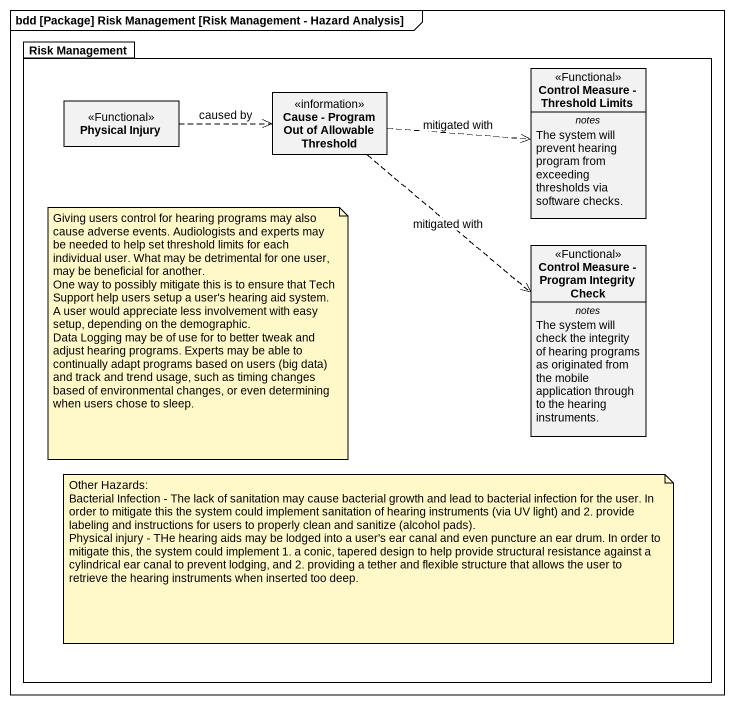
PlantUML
@startuml
mainframe bdd [Package] Risk Management [Risk Management - Hazard Analysis]
hide circle
hide empty members
package "Risk Management" as Risk_Management {
  class "Physical Injury" as Physical_Injury <<Functional>>
  class "Cause - Program Out of Allowable Threshold" as Cause_Program_Out_of <<information>>
  class "Control Measure - Threshold Limits" as Control_Measure_Threshold <<Functional>> {
    -- notes --
    The system will prevent hearing program from exceeding thresholds via software checks.
  }
  class "Control Measure - Program Integrity Check" as Control_Measure_Program <<Functional>> {
    -- notes --
    The system will check the integrity of hearing programs as originated from the mobile application through to the hearing instruments.
  }
}
Physical_Injury .right.> Cause_Program_Out_of : caused by
Cause_Program_Out_of .right.> Control_Measure_Threshold : mitigated with
Cause_Program_Out_of ..> Control_Measure_Program : mitigated with
note as N1
  Giving users control for hearing programs may also cause adverse events. Audiologists and experts may be needed to help set threshold limits for each individual user. What may be detrimental for one user, may be beneficial for another.
  One way to possibly mitigate this is to ensure that Tech Support help users setup a user's hearing aid system. A user would appreciate less involvement with easy setup, depending on the demographic.
  Data Logging may be of use for to better tweak and adjust hearing programs. Experts may be able to continually adapt programs based on users (big data) and track and trend usage, such as timing changes based of environmental changes, or even determining when users chose to sleep.
end note
note as N2
  Other Hazards:
  Bacterial Infection - The lack of sanitation may cause bacterial growth and lead to bacterial infection for the user. In order to mitigate this the system could implement sanitation of hearing instruments (via UV light) and 2. provide labeling and instructions for users to properly clean and sanitize (alcohol pads).
  Physical injury - THe hearing aids may be lodged into a user's ear canal and even puncture an ear drum. In order to mitigate this, the system could implement 1. a conic, tapered design to help provide structural resistance against a cylindrical ear canal to prevent lodging, and 2. providing a tether and flexible structure that allows the user to retrieve the hearing instruments when inserted too deep.
end note
@enduml
